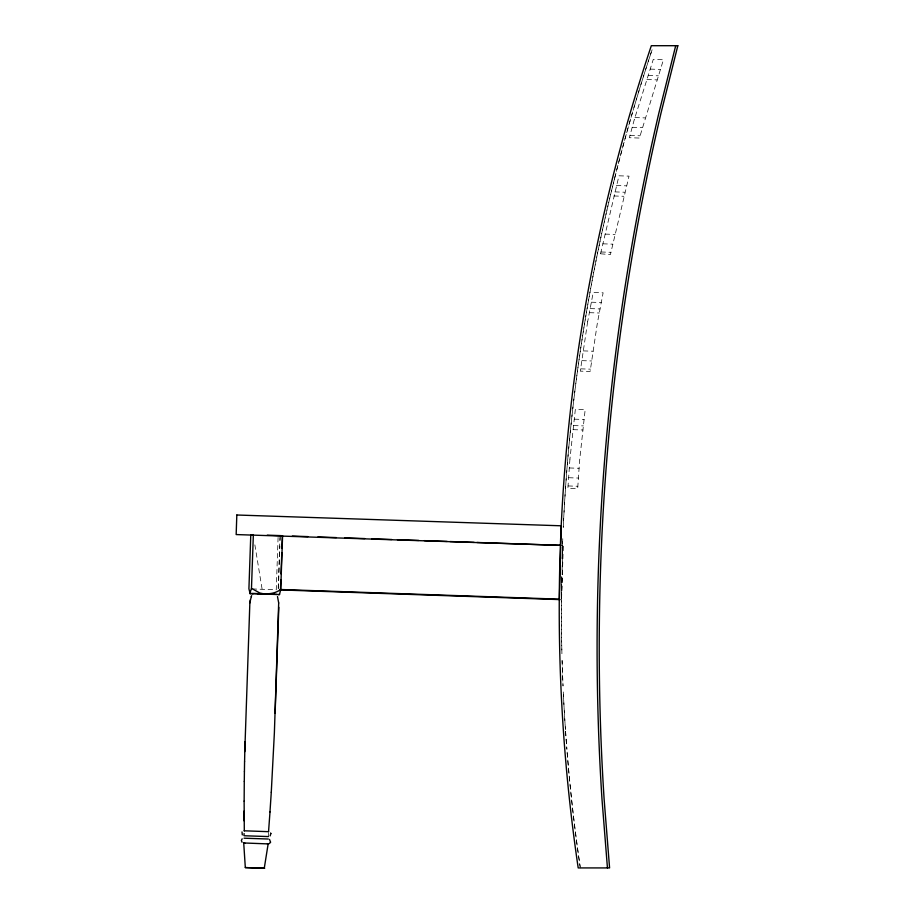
<?xml version="1.0" encoding="UTF-8"?>
<svg xmlns="http://www.w3.org/2000/svg" width="914" height="914" viewBox="0 0 914 914"><rect width="100%" height="100%" fill="white"/><g stroke="black" fill="none" stroke-linecap="round" stroke-linejoin="round"><path stroke-width="0.69" stroke-dasharray="4.57 3.43" d="M561.882 576.974L561.539 599.664M562.099 569.902L562.807 545.852L560.785 545.372M561.527 598.613L562.807 545.852M243.969 835.682L244.061 833.237L243.992 835.693M278.085 537.455L276.257 589.816L252.744 588.959M268.396 836.573L268.51 832.905M278.199 588.467L279.958 537.523M278.416 588.433L279.901 545.978M280.095 540.323L280.244 536.072M561.573 598.784L563.321 545.864M650.208 69.11L660.365 69.441M648.197 75.485L658.354 75.816M646.918 79.541L657.075 79.884M634.933 117.563L645.09 117.906M632.202 127.275L642.256 127.606M629.975 135.432L640.029 135.763M616.333 185.508L626.387 185.839M614.825 191.894L624.788 192.226M613.888 195.962L623.851 196.293M605.091 234.098L615.053 234.43M602.84 243.821L612.814 244.152M600.955 251.99L610.929 252.321M591.358 302.203L601.263 302.534M590.147 308.601L600.052 308.932M589.381 312.679L599.276 313.011M583.303 350.896L593.152 351.227M581.852 360.642L591.701 360.973M580.63 368.845L590.478 369.165M574.278 419.16L584.092 419.48M573.581 425.581L583.395 425.901M573.135 429.66L582.949 429.991M569.308 467.957L579.099 468.288M568.622 477.725L578.413 478.056M568.051 485.951L577.842 486.271M254.869 544.858L262.135 589.302M580.321 867.923A1764.9 1758.182 -90 0 1 566.703 746.852A1764.9 1758.182 90 0 0 580.116 866.518M565.366 728.481A1764.9 1758.182 -90 0 1 563.275 691.692A1764.9 1758.182 90 0 0 565.469 729.886M614.471 178.904A1764.9 1758.182 -90 0 0 563.264 527.378A1764.9 1758.182 90 0 1 575.477 386.245M614.814 177.533A1764.9 1758.182 -90 0 1 632.659 111.919M575.831 383.434A1764.9 1758.182 90 0 1 632.26 113.279M569.925 459.114L567.891 488.247L577.682 488.579L579.67 459.982L585.154 409.723L575.34 409.403L569.925 459.114M587.645 321.808L580.287 371.141L590.136 371.461L597.299 323.442L603.114 292.8L593.209 292.469L587.645 321.808M600.544 253.784L610.403 254.618L629.026 176.139L618.972 175.796L600.544 253.784M634.316 119.517L629.358 137.717L639.412 138.048L663.427 59.753L653.27 59.41L634.316 119.517M565.56 731.303A1764.9 1758.182 -90 0 0 566.589 745.436A1764.9 1758.182 90 0 1 565.56 731.303M562.099 660.548A1764.9 1758.182 -90 0 0 563.024 686.037A1764.9 1758.182 90 0 1 562.099 660.548M561.664 576.951A1764.9 1758.182 -90 0 0 561.916 653.464A1764.9 1758.182 90 0 1 561.664 576.951M562.773 538.7A1764.9 1758.182 -90 0 0 562.099 558.534A1764.9 1758.182 90 0 1 562.773 538.7M652.116 49.733A1764.9 1758.182 -90 0 0 633.059 110.56A1764.9 1758.182 90 0 1 652.116 49.733"/><path stroke-width="1.37" d="M244.301 830.86L244.129 801.121M271.275 792.221L274.371 732.948L278.679 602.966M244.141 801.121L244.278 781.333M244.301 781.333L244.404 771.45M244.426 771.45L244.564 761.556M244.586 761.556L244.986 741.78M244.781 751.662L249.853 602.989M560.739 546.755L559.402 599.161L280.507 589.496L280.861 579.59M249.785 593.563L251.476 588.399L253.349 534.621L250.779 535.044L248.916 588.822L250.15 593.632M275.103 713.183L278.804 607.307M281.055 573.935L281.798 552.707M281.946 548.457L282.392 535.73M278.107 594.648L279.501 594.546L280.724 589.461L282.586 535.695M271.287 792.221L269.973 811.952M269.996 811.952L268.545 831.683M264.26 868.3L268.145 843.908L244.415 842.994M249.83 602.989L250.013 601.915M270.544 842.182L269.504 839.395M249.99 601.915L251.293 596.648M250.208 600.852L250.425 599.79M675.709 45.7L658.948 112.742A2336.561 2327.661 -90 0 0 601.972 799.019L607.444 867.923M251.27 596.648L251.647 595.631M242.016 831.946L242.301 834.905M269.367 843.633L270.555 842.182M242.164 838.789L241.365 840.492L242.039 842.24M270.121 835.922L270.841 833.579M280.701 589.461C271.664 596.294 260.559 593.015 250.242 593.483M244.141 830.792L268.567 831.683M264.283 868.3L245.318 867.569L243.718 843.028L244.438 842.994M267.425 843.942L268.145 843.908M245.318 867.569L264.717 868.231M292.331 536.072L307.961 536.609M317.901 536.952L336.363 537.592M344.886 537.889L364.777 538.575M371.872 538.826L391.763 539.511M397.441 539.706L418.749 540.448M424.427 540.642L447.152 541.431M449.996 541.534L474.138 542.368M476.982 542.47L560.785 545.372M279.787 589.896L560.122 599.618M267.276 535.136L281.192 535.638M268.556 593.94L279.501 594.546M257.599 594.043L260.707 594.169M257.599 593.986L260.433 594.111M250.128 593.632L253.007 593.814M244.838 843.176L243.718 843.028M263.289 593.746L259.884 593.015L251.476 588.399M276.828 594.5L252.561 593.666M268.396 836.573L244.129 835.75M268.293 839.018L244.049 838.195M270.613 832.985L270.864 833.591M277.49 596.568L278.701 602.966M244.118 811.015L244.129 820.909M236.817 515.005L236.166 534.564L560.705 545.361L561.356 525.801L236.817 515.005M677.834 45.7L661.085 112.742A2336.561 2327.661 -90 0 0 604.108 799.019L609.581 867.923L578.196 867.923A1764.9 1758.182 -90 0 1 651.328 45.7L677.834 45.7"/></g></svg>
